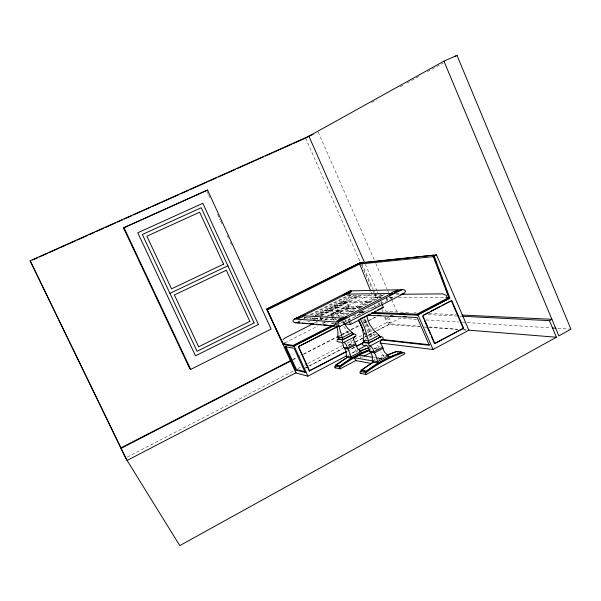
<?xml version="1.0" encoding="UTF-8"?>
<svg xmlns="http://www.w3.org/2000/svg" width="601" height="601" viewBox="0 0 601 601"><rect width="100%" height="100%" fill="white"/><g stroke="black" fill="none" stroke-linecap="round" stroke-linejoin="round"><path stroke-width="0.45" stroke-dasharray="3 2.25" d="M356.874 352.314L354.109 348.009A10.202 4.425 71.6 0 1 353.478 346.822M388.006 298.457L387.36 299.756L386.451 297.991M378.953 347.829L376.992 343.825M358.857 307.975L360.052 306.773L384.332 294.535M343.329 323.293L344.576 322.113L395.097 296.578M350.548 295.422L348.107 297.585L312.625 315.548M355.259 297.563L358.204 295.887L360.427 295.872L356.731 297.563M371.561 102.576L376.489 99.856M400.311 86.694L403.594 84.876M406.885 83.066L420.024 75.801M427.416 71.722L443.027 63.097M372.432 360.75L375.693 359.015M376.511 358.579L383.047 355.108L388.208 355.897M378.78 359.135C387.149 356.761 382.852 355.89 380.756 351.885M379.577 358.94L383.678 356.761M375.88 349.451L378.187 348.234M361.456 357.572L363.117 356.693M374.536 348.655L378.495 346.567L380.163 346.785M351.87 353.05L356.851 350.428M348.009 355.349L356.288 350.999L358.061 351.269M347.926 345.199L351.991 343.073L352.351 343.396M305.12 368.27L342.36 348.82M348.978 345.357L352.291 343.629M355.604 341.901L363.875 337.582M364.702 337.146L367.188 335.846M368.015 335.418L375.46 331.527M376.294 331.091L388.704 324.608L420.407 326.809M364.972 339.445L368.255 337.724M369.074 337.296L374.002 334.712L376.534 334.967M351.164 348.971L354.447 347.25M347.408 351.172L355.619 346.867M337.852 337.259L340.346 335.959M341.18 335.531L347.836 332.083L349.572 332.263M127.239 457.106L293.694 370.84M297.856 368.683L301.184 366.956M304.512 365.228L307.013 363.936M307.847 363.507L342.795 345.387M346.957 343.231L353.621 339.783M354.447 339.355L363.605 334.607M364.439 334.179L366.933 332.879M367.767 332.451L373.589 329.431M374.423 329.002L386.909 322.534L391.093 322.857L399.883 318.29L416.711 319.364M305.255 367.932L307.757 366.633M308.583 366.197L342.72 348.475M348.55 345.455L354.372 342.427M355.206 341.992L363.53 337.672M364.364 337.236L367.692 335.508M368.526 335.08L390.169 323.841L420.054 326.245M292.702 359.511L296.864 357.362M297.698 356.934L300.2 355.649M303.535 353.929L340.219 335.058M341.052 334.629L347.724 331.196M351.059 329.476L359.398 325.186M363.567 323.045L366.903 321.325M367.729 320.896L375.234 317.035M292.717 359.984L296.879 357.843M303.543 354.41L338.513 336.41M339.347 335.982L341.841 334.697M342.675 334.269L350.165 330.415M350.999 329.987L359.33 325.697M364.326 323.128L375.978 317.125M341.631 317.118L351.555 312.039M352.381 311.611L355.687 309.921M359.826 307.81L363.132 306.112M364.784 305.27L382.138 296.391M333.72 324.638L336.207 323.361M334.441 324.532L336.913 323.263M334.937 325.073L336.598 324.224M352.855 316.013L355.326 314.744M360.269 312.204L362.741 310.935M332.09 316.096L329.686 310.732L328.664 310.694L331.061 316.043L337.77 312.625L340.579 312.745L341.263 316.487M324.285 320.078L327.402 318.485M324.953 320.123L328.086 318.53M331.061 316.043L333.818 316.194L340.579 312.745L337.371 305.563M284.851 342.916L318.275 325.855M322.452 323.721L324.953 322.444M329.972 319.882L332.473 318.605M336.65 316.472L373.409 297.705L378.991 297.69M335.283 318.62L333.645 319.454L334.509 321.392M338.566 316.945L380.38 295.572L381.222 297.48L348.107 297.585L346.559 294.107M311.701 319.296L314.969 317.636M319.048 315.57L354.53 297.57L353.749 295.797L314.977 315.435M320.341 315.472L346.476 302.213L348.85 307.554L338.814 312.67L336.425 307.314L335.381 307.284M321.002 315.51L347.19 302.22L349.572 307.569L339.52 312.7L337.123 307.329L338.168 307.359M314.3 319.477L317.598 317.809M321.708 315.713L357.467 297.555L356.678 295.767L317.606 315.585M317.644 320.964L323.458 318.004M326.779 316.314L345.883 306.593L362.38 306.991M369.42 294.888L347.641 305.969C343.795 308.629 349.744 312.918 352.847 311.07M314.022 323.225L317.358 321.527M319.972 320.153L324.134 318.034M327.357 316.434L344.936 307.449L360.577 307.862M310.184 314.623L347.333 295.85L382.942 295.549M297.75 321.655L299.411 320.821M303.565 318.718L306.893 317.035M311.048 314.932L350.113 295.181M306.856 318.47L309.327 317.215M315.255 315.653L343.539 301.326L371.546 301.552M315.916 315.683L342.585 302.168L369.976 302.461M342.367 308.801L344.801 308.185L355.454 308.493L356.919 309.124M384.535 356.183L386.255 355.499M298.577 321.625L301.063 320.761M396.127 293.769L400.747 293.709M396.292 294.31L400.026 294.265M374.318 294.738L380.876 294.663L382.837 295.947M389.929 297.457L392.573 297.45L391.995 296.135M389.23 297.66L392.949 297.653M398.531 297.638L445.048 297.51M371.546 307.209L373.379 307.254M367.917 308.058L371.583 308.155M337.326 307.787L359.849 308.426M366.039 311.498L362.057 311.295M353.531 311.153L332.248 310.364L333.54 313.241L348.392 313.925M364.484 311.881L356.461 315.555L357.264 315.593M360.42 311.972L364.131 312.114M360.315 312.362L364.033 312.512M358.947 312.753L363.628 312.948M408.56 312.528L386.075 311.461L384.565 308.028M414.179 312.79L416.057 312.881M429.174 313.497L456.339 314.781M428.085 314.563L458.901 316.103M459.833 316.149L461.696 316.246M324.735 316.186L326.561 316.284M426.056 319.957L458.773 322.038M462.515 322.279L466.256 322.519M467.187 322.579L550.388 327.876M557.863 328.349L570.95 329.183M304.406 317.546L336.665 319.657M424.133 327.072L427.867 327.327M428.798 327.395L457.699 329.401M463.296 329.791L466.091 329.987M341.939 321.926L344.576 322.113L343.982 320.776M340.947 322.669L344.621 322.94M315.983 321.805L317.854 321.948M322.527 322.309L328.131 322.745M331.865 323.03L336.537 323.391M337.469 323.458L342.142 323.819M307.795 321.467L309.718 321.618M331.226 323.293L333.48 323.466M429.399 326.997L457.414 329.258M463.949 329.784L465.82 329.934M374.123 348.385L374.769 348.572M386.097 299.659L386.946 299.749L386.09 297.795M373.814 357.46L375.602 357.753M376.496 357.903L380.08 358.489M374.859 348.633L374.941 348.7A1.194 1.104 -84.6 0 1 375.956 348.85A1.089 1.007 -84.6 0 1 376.241 349.339M351.991 343.073L350.578 340.527M332.308 317.576L334.457 320.829M343.772 326.568L348.362 333.262M334.787 317.726L336.598 320.979M207.052 191.388L208.216 193.935M208.607 194.784L210.545 199.029M217.532 214.309L220.244 220.251M220.635 221.1L221.799 223.647M227.231 235.532L228.395 238.079M230.341 242.323L231.505 244.87M310.071 317.921L310.882 319.709M303.61 315.788L305.203 319.304M320.874 317.463L321.918 319.777M320.543 317.448L321.58 319.755M320.213 317.426L321.941 321.272M316.945 317.967L318.312 321.002M314.278 318.012L315.645 321.047M312.663 318.087L313.482 319.897M334.584 305.503L338.949 316.359M333.818 316.194L331.399 310.792L330.37 310.755L332.774 316.134M343.539 301.326L345.883 306.593M342.585 302.168L344.936 307.449M348.963 317.553L350.09 320.085M350.466 320.926L351.593 323.458M347.911 318.553L348.663 320.243M345.748 319.807L346.492 321.467M344.966 319.755L345.71 321.415M359.796 355.822L360.743 357.948M374.566 335.982L367.835 325.336A26.692 10.901 70.8 0 1 365.318 319.732L364.83 318.417M359.894 306.044L360.457 307.329M362.208 311.258L362.936 312.903M364.664 318.823L372.635 336.785M363.868 319.236L371.839 337.199M359.39 312.332L360.525 314.886M362.794 319.995L370.734 337.882M364.537 332.736L365.671 335.298M364.176 332.699L366.445 337.815M355.018 314.947L356.123 317.418M378.57 303.385L379.314 305.06M305.578 138.057L360.052 261.615M361.562 265.041L372.154 289.066M372.53 289.93L376.692 299.366M378.585 303.655L379.344 305.368M384.64 317.381L386.909 322.534M374.641 304.977L376.098 308.283M374.168 305.789L374.889 307.434M318.162 132.077L374.28 259.94M375.783 263.373L387.082 289.111M387.457 289.975L388.592 292.544M390.47 296.834L391.221 298.554M391.604 299.411L397.253 312.287M365.265 264.215L376.992 290.846M377.375 291.703L380.02 297.713M381.537 301.154L382.289 302.874M388.584 317.155L391.093 322.857M380.876 301.627L381.612 303.302M387.292 317.313L390.169 323.841M361.772 263.501L372.996 288.961M373.364 289.81L374.491 292.356M374.866 293.205L377.481 299.148M378.976 302.543L379.727 304.241M381.973 309.335L383.092 311.881M385.339 316.967L388.704 324.608M370.952 291.658L373.409 297.705M335.343 322.534A25.077 21.651 48 0 1 336.552 325.464M343.87 322.985A26.001 23.123 43.9 0 1 342.472 320.1M370.93 348.595A1.074 0.992 -84.5 0 0 370.644 348.114A1.179 1.089 -84.5 0 0 370.329 347.941M378.818 359.218A128.329 115.114 -75.7 0 1 381.274 357.956M379.494 359.27A132.145 118.42 -75.5 0 1 381.943 358.038M338.017 310.882L331.286 314.308L338.716 310.912L338.017 310.882"/><path stroke-width="0.9" d="M344.185 323.548L347.671 328.319L352.171 332.518L352.967 334.306L342.87 339.55L338.641 339.024L337.852 337.259L337.89 331.594L336.755 326.065M356.476 360.209L340.053 368.886L335.215 367.842A0.909 0.849 -81 0 1 334.9 367.654A1.082 1.014 -81.1 0 1 334.697 367.061A1.194 1.119 -81 0 1 335.223 366.099L335.666 365.37M366.858 315.908L367.857 319.882A28.202 25.28 40 0 0 370.411 325.532L374.175 330.685L379.058 335.223L379.907 337.153L369.104 342.825L364.176 342.209L363.327 340.301L363.432 334.194L362.245 328.236A27.083 23.582 45.6 0 0 359.781 322.587L358.692 320.806M399.92 352.171L403.444 352.667A1.292 1.179 -84.9 0 1 404.533 352.825A1.172 1.074 -84.9 0 1 404.856 353.411A0.977 0.901 -84.9 0 1 404.796 353.824L366.129 374.521L360.487 373.304A0.977 0.909 -81.5 0 1 360.149 373.101A1.172 1.089 -81.6 0 1 359.931 372.462A1.285 1.194 -81.5 0 1 360.495 371.418L360.991 370.644M346.942 357.542L335.876 365.002L340.181 366.092A120.598 109.149 -75.3 0 1 370.111 349.647L361.314 353.012L351.277 358.309L346.274 357.144L346.206 352.148A10.292 8.857 44.5 0 0 344.516 348.37C342.638 347.378 344.268 343.133 341 342.345M373.063 362.17L361.224 370.239L366.227 371.493A130.124 116.489 -75.8 0 1 402.031 352.374L388.847 357.34L378.104 363.072L372.432 361.87L372.312 356.363A11.126 9.639 41.7 0 0 370.501 352.291C368.571 350.811 369.758 345.643 365.483 345.147L365.145 345.38M313.113 134.331L30.125 260.751L125.579 457.97L179.804 545.618L556.413 337.229L549.464 320.633L462.635 316.291M300.665 316.832L300.823 316.058L305.654 314.353L302.543 316.164L302.664 316.847L297.803 318.56L300.665 316.832C299.005 316.644 288.623 320.408 294.851 322.662L339.896 326.448L404.203 293.363L405.54 291.282L404.601 289.87L402.52 289.524L394.354 292.281L394.992 292.912L389.193 294.926L392.115 293.063L391.807 292.326L397.562 290.321L394.354 292.281M340.076 366.287L340.061 367.113A1.21 1.134 -81.2 0 0 339.527 368.097A1.104 1.029 -81.2 0 0 339.738 368.698A0.917 0.856 -81.2 0 0 340.053 368.886M366.129 371.711L366.137 372.605A1.307 1.21 -81.6 0 0 365.566 373.664A1.187 1.104 -81.7 0 0 365.784 374.318A0.992 0.924 -81.6 0 0 366.129 374.521M370.426 345.8L372.74 348.55L374.393 352.9L383.01 348.377C383.19 346.214 378.044 342.232 381.853 339.79L369.795 346.131M382.304 339.753C384.272 338.829 382.747 336.252 380.906 336.83L368.736 343.216L368.796 345.32L370.021 346.221M355.176 336.718C356.964 335.846 355.567 333.48 353.876 334.013L342.51 339.911L342.517 341.849L343.704 342.69M354.545 336.913L354.192 337.056C351.653 340.121 356.243 342.623 355.897 344.711L347.844 348.896L346.311 344.861L344.11 342.307C342.728 343.111 345.012 341.916 343.922 342.547M361.314 353.012L361.404 352.081L357.603 348.512A10.51 9.188 42 0 1 355.897 344.711M388.847 357.34L388.96 356.325L384.828 352.479A11.396 10.014 38.5 0 1 383.002 348.377M282.958 339.678L284.604 338.213L313.189 323.646M341.383 319.424L336.823 321.437L339.152 319.281L346.709 316.697L344.418 318.846L341.383 319.424C338.641 320.25 336.169 324.991 339.535 326.493M342.285 318.59L392.115 293.063M339.28 342.044L340.451 342.022M302.543 316.164L346.995 293.731L349.632 293.123L351.585 291.41L345.034 293.761L343.051 295.482L346.995 293.731M347.754 293.063L350.503 290.749L351.412 291.064M339.355 338.483C336.763 338.438 335.869 342.382 338.889 342.044M381.853 339.79L381.522 340.151M364.799 341.684C362.035 341.699 361.216 345.853 364.409 345.462M335.876 365.002L340.076 365.866L351.277 358.309L349.632 352.697A10.548 4.718 71.9 0 0 347.926 348.888L344.516 348.37M123.475 227.922L207.555 190.029L271.111 329.078L190.712 369.405L189.901 369.037L123.475 227.922L207.555 190.029M443.944 61.152L558.847 335.884L570.95 329.183L456.993 55.382L443.944 61.152L305.578 138.057L293.596 143.414M454.529 56.742L456.993 55.382M549.464 320.633L551.906 319.296L461.966 315.044M463.116 328.123L451.231 300.53L451.749 300.53L463.649 328.161L434.448 343.524L431.142 335.936M463.649 328.161L434.951 343.577L422.826 315.728L451.749 300.53M380.065 343.043L433.058 349.489L468.885 330.182L436.484 254.854L359.774 262.862L266.611 309.117L283.304 344.568L293.536 346.319L334.111 325.502M388.208 355.897L377.466 361.629L372.432 360.75M360.487 373.304L361.171 372.936M363.943 356.258L371.418 352.306M382.657 347.115L373.867 351.765L369.788 351.164M360.72 351.683L350.676 356.971L346.356 356.22M335.215 367.842L335.854 367.504M371.696 363.507L355.724 360.6L354.455 357.76L359.481 355.108L372.913 357.317M415.058 314.616L417.86 314.654L449.195 298.494M379.058 335.223L368.248 340.887L363.327 340.301M372.049 313.294L417.432 315.149L449.871 298.141L433.847 255.177L359.345 263.208L266.611 309.117M423.149 315.277L428.904 312.257M430.541 311.393L440.405 306.217M442.043 305.353L449.961 301.469M266.867 309.132L296.015 373.026L307.877 376.166L346.063 356.1M357.685 349.992L366.813 345.192M355.574 343.547L347.355 347.844L343.855 347.325M305.083 372.402L305.901 371.966L296.443 369.585L295.639 369.998L284.972 346.619L294.084 348.242L305.083 372.402L295.639 369.998M372.477 312.43L416.996 314.15L448.767 297.503L432.938 255.635M337.477 326.749L298.299 346.687L309.305 370.9L346.236 351.547M356.092 346.386L364.296 342.089M309.305 370.9L346.582 351.608M356.446 346.439L363.838 342.562M343.517 342.615L354.778 336.755M352.171 332.518L342.067 337.762L337.852 337.259M296.098 372.688L127.104 460.434L30.125 260.751M344.005 323.962L350.548 324.465L383.461 307.494L381.988 304.144M299.125 346.259L337.138 326.719M359.931 319.154L369.938 313.992M374.115 311.844L375.783 310.987M377.451 310.124L380.786 308.403M120.951 447.873L290.2 360.795M121.199 448.263L291.049 360.84M285.528 346.717L286.331 346.304M433.366 256.642L359.714 264.034L267.257 309.981L283.184 343.772L293.145 345.447L332.068 325.487M307.877 376.166L294.077 345.838L333.78 325.472M283.184 343.772L284.851 342.916M283.304 344.568L284.115 344.155M436.484 254.854L433.772 256.229L434.275 256.176M284.574 300.816L288.743 298.742M297.931 294.182L299.606 293.348M308.786 288.788L310.462 287.962M169.918 293.356L227.892 265.792M32.619 260.03L37.75 257.739M39.463 256.973L47.163 253.532M48.876 252.766L59.146 248.183M60.851 247.417L65.99 245.118M67.703 244.359L75.403 240.918M77.108 240.152L87.378 235.562M89.091 234.796L94.222 232.504M95.935 231.738L103.635 228.297M105.348 227.531L115.617 222.941M117.33 222.182L122.461 219.883M124.174 219.125L131.874 215.676M133.587 214.918L150.701 207.27M152.414 206.504L160.114 203.063M161.827 202.297L178.94 194.649M180.646 193.883L188.346 190.442M190.059 189.676L207.172 182.035M208.885 181.269L216.585 177.828M218.298 177.062L235.412 169.414M237.125 168.648L263.651 156.793M265.357 156.035L291.883 144.18M387.119 355.161L396.585 351.397L401.911 352.133M359.466 351.3L368.954 347.581M400.995 294.543L403.519 293.679M354.192 337.056L354.71 336.936M381.222 340.121L381.785 339.986M396.818 351.547L397.284 351.803A1.27 1.164 -84.8 0 1 398.245 351.893M294.851 322.662L299.764 322.812M346.559 294.107L390.845 293.506M400.957 294.257L442.644 293.881L446.167 295.286L446.843 296.849M445.98 297.51L448.767 297.503M449.353 298.141L449.871 298.141M400.123 314.443L404.789 314.496M402.422 352.321L403.444 352.667A134.271 120.035 -75.7 0 0 366.137 372.605L360.495 371.418M381.627 307.449L383.461 307.494M371.456 312.805L375.167 312.956M387.232 313.437L390.019 313.542M402.084 314.022L404.864 314.135M377.533 315.224L380.298 315.352M390.447 315.818L393.219 315.938M403.369 316.404L406.133 316.532M367.587 315.224L417.214 317.561L429.324 345.305L380.966 339.858M303.61 315.788L342.788 318.117M552.251 327.996L555.993 328.236M468.622 330.159L556.413 337.229M302.521 323.045L307.119 323.436M309.876 323.669L313.557 323.984M316.314 324.217L320.904 324.608M323.669 324.84L327.342 325.149M331.016 325.464L334.697 325.772M337.454 326.012L340.211 326.245M352.239 333.84L353.876 334.013M379.276 336.658L380.906 336.83M381.778 339.43L429.294 344.711M337.754 339.317L342.51 339.911M363.199 342.525L368.736 343.216M387.157 355.236A128.329 115.114 -75.7 0 1 396.675 351.63L398.455 351.878M400.243 352.126L402.031 352.374M370.501 352.291L374.476 352.892A11.411 4.831 72.1 0 1 376.301 357.009L378.104 363.072L366.122 371.253L361.224 370.239M354.455 357.76L372.913 360.976M335.223 366.099L340.061 367.113A124.43 112.477 -75.1 0 1 369.69 350.541M360.36 319.251L362.283 322.76A28.435 12.336 71.3 0 1 364.784 328.454L369.104 342.825M123.971 227.591L190.712 369.405M293.145 345.447L293.536 346.319M285.775 346.206L296.443 369.585M267.422 308.719L267.806 309.56M298.599 346.739L309.613 370.982M342.87 339.55L338.934 326.245M349.038 321.084L350.548 324.465M359.984 322.504L363.395 330.182M358.489 319.927L363.417 331.001M359.345 263.208L370.599 290.794M308.906 136.209L364.514 262.494M422.698 316.554L423.803 319.078M424.531 320.769L430.406 334.254M417.86 314.654L433.058 349.489M416.996 314.15L417.432 315.149M434.095 257.1L436.364 263.215M438.317 268.452L440.586 274.567M441.885 278.06L444.154 284.175M446.107 289.412L448.376 295.527M335.967 365.213A119.051 107.94 -75.2 0 1 346.289 358.204M360.36 351.029A119.051 107.94 -75.2 0 1 369.044 347.791M337.364 364.499A122.604 111.05 -75 0 1 338.806 363.455M361.321 370.471A128.329 115.114 -75.7 0 1 373.168 362.395M401.784 289.705L338.401 322.204L294.505 319.003L350.24 290.892L401.784 289.705M254.125 322.932L197.068 351.292L142.339 234.488L201.252 207.743L254.125 322.932M258.385 324.48L195.483 355.815L137.764 232.767L202.83 203.311L258.385 324.48M249.843 321.392L198.653 346.777L174.403 294.971L226.337 270.225L249.843 321.392M223.549 264.155L171.533 288.833L146.892 236.201L199.667 212.183L223.549 264.155"/></g></svg>
